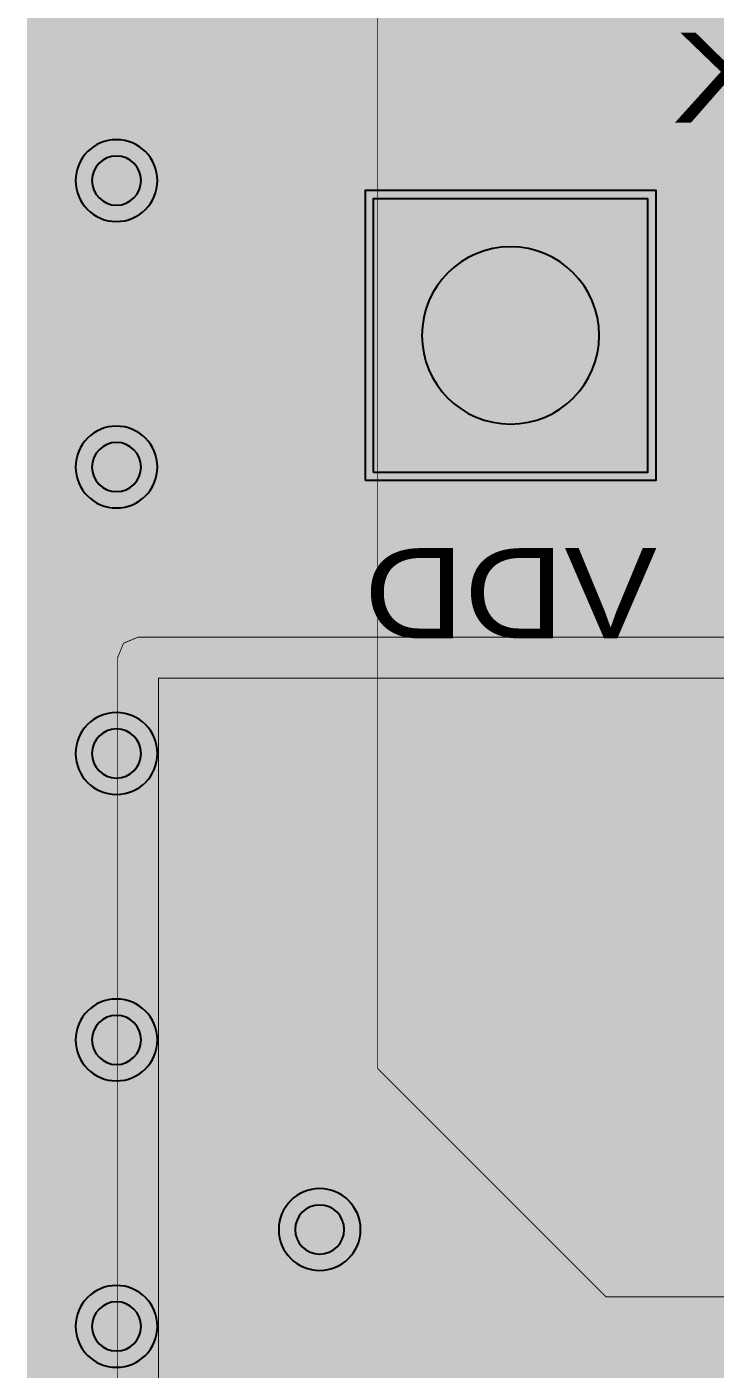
# Model space of a CAD drawing. Header units: millimetres. Extents: x -61 to 56, y -72 to 70.
# Drawn here: x -49.67 to -45.4, y -26.32 to -17.98 of the extents above; entities that cross this region are included whole.
import ezdxf
from ezdxf.enums import TextEntityAlignment as Align

# ---------------------------------------------------------------- set-up
doc = ezdxf.new("R2010")
doc.units = ezdxf.units.MM
doc.header["$MEASUREMENT"] = 0
for name, color, linetype, true_color in [('02GND', 7, 'Continuous', 0x999966), ('03POWER', 7, 'Continuous', 0x008000), ('Bottom-Layer', 7, 'Continuous', 0x0000ff), ('Bottom-Paste-Mask-Layer', 7, 'Continuous', 0x800000), ('Bottom-Silkscreen-Layer', 7, 'Continuous', 0x66cc33), ('Bottom-Solder-Mask-Layer', 7, 'Continuous', 0xaa00ff), ('Document-Layer', 7, 'Continuous', 0xffffff), ('Hole-Layer', 7, 'Continuous', 0x222222), ('Multi-Layer', 7, 'Continuous', 0xc0c0c0), ('Top-Layer', 7, 'Continuous', 0xff0000), ('Top-Paste-Mask-Layer', 7, 'Continuous', 0x808080), ('Top-Silkscreen-Layer', 7, 'Continuous', 0xffcc00), ('Top-Solder-Mask-Layer', 7, 'Continuous', 0x800080)]:
    doc.layers.add(name, color=color, linetype=linetype, true_color=true_color)
doc.styles.get("Standard").update_dxf_attribs({"font": 'arial.ttf'})

msp = doc.modelspace()

# ---------------------------------------------------------------- hatches: boundary and pattern name
at = {"layer": '02GND'}
for points in [[(-49.642, 52.1533), (49.642, 52.1533), (49.642, -62.142), (-49.642, -62.142)], [(-45.8151, -21.1082), (-45.636, -21.0602), (-45.5049, -20.9291), (-45.457, -20.75), (-45.457, -19.05), (-45.5049, -18.871), (-45.636, -18.7399), (-45.8151, -18.6919), (-47.5151, -18.6919), (-47.6942, -18.7399), (-47.8253, -18.871), (-47.8732, -19.05), (-47.8732, -20.75), (-47.8253, -20.9291), (-47.6942, -21.0602), (-47.5151, -21.1082)], [(-48.4622, -25.4501), (-48.3802, -25.7561), (-48.1562, -25.9802), (-47.8501, -26.0622), (-47.544, -25.9802), (-47.32, -25.7561), (-47.238, -25.4501), (-47.32, -25.144), (-47.544, -24.9199), (-47.8501, -24.8379), (-48.1562, -24.9199), (-48.3802, -25.144)]]:
    msp.add_hatch(color=256, dxfattribs=at).paths.add_polyline_path(points)
at = {"layer": '03POWER'}
for points in [[(48.499, -56.0416), (48.5811, -56.3479), (48.8055, -56.572), (49.112, -56.6537), (49.4182, -56.5711), (49.642, -56.3464), (49.642, -62.142), (44.1922, -62.142), (44.3927, -61.9566), (44.4927, -61.7025), (44.4722, -61.4302), (45.1891, -61.7036), (45.9498, -61.8043), (46.7131, -61.7268), (47.438, -61.4754), (48.0854, -61.0636), (48.6204, -60.5136), (49.0141, -59.855), (49.2453, -59.1234), (49.3016, -58.3582), (49.1799, -57.6006), (48.8867, -56.8916), (48.438, -56.2692), (47.8578, -55.7672), (47.1774, -55.4124), (46.4336, -55.2241), (45.6664, -55.2125), (44.9172, -55.378), (44.2264, -55.7119), (43.6312, -56.1961), (43.1637, -56.8045), (42.8491, -57.5043), (42.7044, -58.2579), (42.7374, -59.0244), (42.9463, -59.7627), (43.3198, -60.433), (43.8378, -60.999), (-43.3618, -60.999), (-43.6207, -61.0564), (-43.831, -61.218), (-43.9533, -61.4534), (-43.9644, -61.7184), (-43.8625, -61.9632), (-43.6666, -62.142), (-49.642, -62.142), (-49.642, -56.5819), (-49.4335, -56.7975), (-49.1476, -56.8882), (-48.8529, -56.8322), (-49.1622, -57.5412), (-49.2982, -58.3027), (-49.2534, -59.075), (-49.0303, -59.8157), (-48.6412, -60.4842), (-48.1072, -61.0439), (-47.4578, -61.4642), (-46.7284, -61.722), (-45.9591, -61.8032), (-45.1921, -61.7032), (-44.4692, -61.4277), (-43.8302, -60.9917), (-43.3101, -60.4191), (-42.9374, -59.7413), (-42.7325, -58.9953), (-42.7065, -58.2222), (-42.8611, -57.4642), (-43.1876, -56.763), (-43.6682, -56.1568), (-44.2766, -55.679), (-44.9793, -55.3557), (-45.738, -55.2047), (-46.511, -55.2341), (-47.256, -55.4425), (-47.9321, -55.8184), (-48.5023, -56.3411), (-48.4998, -56.3091), (-48.499, -56.2771), (-48.499, 51.315), (-19.4026, 51.315), (-19.6295, 51.1437), (-19.7546, 50.8885), (-19.7509, 50.6043), (-19.6192, 50.3524), (-19.388, 50.1871), (-19.6578, 49.9772), (-19.7729, 49.6553), (-19.6975, 49.3219), (-19.4552, 49.0809), (-19.6839, 48.8583), (-19.7695, 48.5508), (-19.6886, 48.242), (-19.4633, 48.0159), (-19.1548, 47.934), (-18.847, 48.0185), (-18.6236, 48.2465), (-18.5453, 48.5559), (-18.6335, 48.8627), (-18.8641, 49.0834), (-18.625, 49.3243), (-18.5509, 49.6555), (-18.6646, 49.9752), (-18.9312, 50.1853), (-18.6981, 50.3494), (-18.5646, 50.6015), (-18.5597, 50.8866), (-18.6846, 51.143), (-18.9121, 51.315), (48.4255, 51.315), (48.499, 51.2415)], [(-38.8026, 15.5019), (-38.4917, 15.3935), (-38.1696, 15.4619), (-37.9295, 15.6873), (-37.8409, 16.0045), (-37.9295, 16.3216), (-38.1696, 16.547), (-38.4917, 16.6154), (-38.8026, 16.507), (-38.8026, 28.7159), (-36.1733, 31.3452), (-36.0133, 31.0733), (-35.7392, 30.9172), (-35.4237, 30.9182), (-35.1507, 31.0763), (-34.9926, 31.3494), (-34.9915, 31.6649), (-35.1477, 31.939), (-35.4196, 32.0989), (-33.8801, 33.6385), (-33.8024, 33.7547), (-33.7752, 33.8917), (-33.7752, 38.4311), (-33.8024, 38.5682), (-33.8801, 38.6844), (-34.1138, 38.9181), (-33.8656, 39.1631), (-33.7915, 39.5038), (-33.9154, 39.8297), (-34.1972, 40.0351), (-34.5455, 40.0533), (-34.8471, 39.8784), (-35.0043, 39.5671), (-34.966, 39.2205), (-38.9178, 39.2205), (-38.8725, 39.5154), (-38.9719, 39.7967), (-39.1926, 39.9976), (-39.4819, 40.0704), (-39.7713, 39.9976), (-39.992, 39.7967), (-40.0914, 39.5154), (-40.046, 39.2205), (-43.9978, 39.2205), (-43.9525, 39.5154), (-44.0519, 39.7967), (-44.2726, 39.9976), (-44.5619, 40.0704), (-44.8513, 39.9976), (-45.072, 39.7967), (-45.1714, 39.5154), (-45.126, 39.2205), (-46.2827, 39.2205), (-46.4198, 39.1932), (-46.536, 39.1156), (-47.743, 37.9086), (-47.8207, 37.7924), (-47.8479, 37.6553), (-47.8479, -24.4506), (-47.8207, -24.5876), (-47.743, -24.7038), (-46.3262, -26.1206), (-46.21, -26.1983), (-46.073, -26.2255), (-40.6033, -26.2255), (-40.4663, -26.1983), (-40.3501, -26.1206), (-38.9075, -24.6781), (-38.8299, -24.5619), (-38.8026, -24.4248), (-38.8026, -21.0836), (-38.4195, -20.9336), (-38.109, -20.6638), (-37.907, -20.3054), (-37.8369, -19.9), (-37.907, -19.4947), (-38.109, -19.1363), (-38.4195, -18.8665), (-38.8026, -18.7165)], [(-47.3882, -24.4085), (-47.3882, -21.1082), (-45.8151, -21.1082), (-45.636, -21.0602), (-45.5049, -20.9291), (-45.457, -20.75), (-45.457, -19.05), (-45.5049, -18.871), (-45.636, -18.7399), (-45.8151, -18.6919), (-47.3882, -18.6919), (-47.3882, 37.6132), (-46.2406, 38.7608), (-34.6066, 38.7608), (-34.2349, 38.3891), (-34.2349, 34.9671), (-34.5788, 34.9642), (-34.8669, 34.7764), (-35.0082, 34.4629), (-34.9582, 34.1226), (-34.7326, 33.8631), (-34.4027, 33.7661), (-38.8698, 29.2989), (-38.9474, 29.5965), (-39.1599, 29.8188), (-39.4537, 29.9097), (-39.7546, 29.8463), (-39.9867, 29.6445), (-40.0914, 29.3554), (-40.0423, 29.0518), (-39.8518, 28.8104), (-39.5679, 28.6921), (-39.2624, 28.7268), (-39.2624, 9.5496), (-39.5537, 9.5861), (-39.8286, 9.4827), (-40.0237, 9.2632), (-40.0941, 8.9782), (-40.0237, 8.6931), (-39.8286, 8.4736), (-39.5537, 8.3702), (-39.2624, 8.4068), (-39.2624, 4.4696), (-39.5537, 4.5061), (-39.8286, 4.4027), (-40.0237, 4.1832), (-40.0941, 3.8981), (-40.0237, 3.6131), (-39.8286, 3.3936), (-39.5537, 3.2902), (-39.2624, 3.3267), (-39.2624, -0.6105), (-39.5537, -0.5739), (-39.8286, -0.6773), (-40.0237, -0.8968), (-40.0941, -1.1819), (-40.0237, -1.4669), (-39.8286, -1.6864), (-39.5537, -1.7898), (-39.2624, -1.7533), (-39.2624, -5.8014), (-39.5754, -5.6734), (-39.9085, -5.7312), (-40.1602, -5.957), (-40.2536, -6.282), (-40.1602, -6.607), (-39.9085, -6.8328), (-39.5754, -6.8906), (-39.2624, -6.7626), (-39.2624, -8.2048), (-39.5756, -8.0728), (-39.911, -8.1283), (-40.1651, -8.3541), (-40.2595, -8.6807), (-40.1651, -9.0073), (-39.911, -9.2332), (-39.5756, -9.2886), (-39.2624, -9.1566), (-39.2624, -10.7705), (-39.5867, -10.7388), (-39.8814, -10.878), (-40.0628, -11.1488), (-40.0796, -11.4743), (-40.5361, -11.2548), (-41.0388, -11.1933), (-41.5348, -11.2963), (-41.9714, -11.553), (-42.3027, -11.9361), (-42.4936, -12.4053), (-42.5239, -12.9109), (-42.3904, -13.3996), (-42.1073, -13.8195), (-41.7044, -14.1265), (-41.2243, -14.288), (-40.7178, -14.287), (-40.2383, -14.1236), (-39.8367, -13.815), (-39.5552, -13.3939), (-39.4236, -12.9048), (-39.4559, -12.3993), (-39.6487, -11.9309), (-39.4541, -11.9534), (-39.2624, -11.9133), (-39.2624, -15.8505), (-39.369, -15.8203), (-39.4794, -15.8098), (-39.7141, -15.3333), (-40.0952, -14.9633), (-40.5785, -14.7429), (-41.1077, -14.6976), (-41.6214, -14.8326), (-42.0598, -15.1324), (-42.3721, -15.562), (-42.522, -16.0716), (-42.492, -16.6019), (-42.2855, -17.0913), (-41.9267, -17.4829), (-41.4572, -17.7313), (-40.9316, -17.8075), (-40.4109, -17.7028), (-39.9556, -17.4292), (-39.6187, -17.0186), (-39.4386, -17.0325), (-39.2624, -16.9933), (-39.2624, -18.7116), (-39.6541, -18.8566), (-39.973, -19.1264), (-40.181, -19.4886), (-40.2532, -19.9), (-40.181, -20.3115), (-39.973, -20.6737), (-39.6541, -20.9435), (-39.2624, -21.0885), (-39.2624, -24.3827), (-39.6189, -24.7393), (-39.5193, -24.2223), (-39.5975, -23.7016), (-39.8447, -23.2367), (-40.2326, -22.8807), (-40.717, -22.6742), (-41.2424, -22.6408), (-41.749, -22.7844), (-42.1789, -23.0884), (-42.4829, -23.5183), (-42.6264, -24.0248), (-42.593, -24.5503), (-42.3865, -25.0346), (-42.0305, -25.4225), (-41.5656, -25.6697), (-41.045, -25.748), (-40.528, -25.6484), (-40.6454, -25.7658), (-46.0309, -25.7658)]]:
    msp.add_hatch(color=256, dxfattribs=at).paths.add_polyline_path(points)
at = {"layer": 'Bottom-Layer'}
for points in [[(-49.642, -62.142), (-49.642, 52.1533), (49.642, 52.1533), (49.642, -62.142)], [(-48.3582, -25.1087), (-48.4614, -25.4189), (-48.3903, -25.7379), (-48.1651, -25.9749), (-47.8501, -26.0622), (-47.5351, -25.9749), (-47.3099, -25.7379), (-47.2387, -25.4189), (-47.342, -25.1087), (-47.342, -21.3105), (-47.1396, -21.1082), (-45.8151, -21.1082), (-45.636, -21.0602), (-45.5049, -20.9291), (-45.457, -20.75), (-45.457, -19.05), (-45.5049, -18.871), (-45.636, -18.7399), (-45.8151, -18.6919), (-47.5151, -18.6919), (-47.6942, -18.7399), (-47.8253, -18.871), (-47.8732, -19.05), (-47.8732, -20.4046), (-48.2094, -20.7407), (-48.3196, -20.9056), (-48.3582, -21.1)], [(-47.5151, -20.75), (-47.5151, -19.05), (-45.8151, -19.05), (-45.8151, -20.75)]]:
    msp.add_hatch(color=256, dxfattribs=at).paths.add_polyline_path(points)
at = {"layer": 'Bottom-Paste-Mask-Layer'}
msp.add_hatch(color=256, dxfattribs=at).paths.add_polyline_path([(-47.5151, -20.75), (-47.5151, -19.05), (-45.8151, -19.05), (-45.8151, -20.75)])
at = {"layer": 'Bottom-Solder-Mask-Layer'}
msp.add_hatch(color=256, dxfattribs=at).paths.add_polyline_path([(-47.5659, -20.8008), (-47.5659, -18.9992), (-45.7643, -18.9992), (-45.7643, -20.8008)])
at = {"layer": 'Document-Layer'}
msp.add_hatch(color=256, dxfattribs=at).paths.add_polyline_path([(-39.8271, -22.0271), (-48.8501, -22.0271), (-48.8501, -34.0231), (-39.7771, -34.0231), (-39.6671, -34.0866), (-39.6671, -34.2136), (-39.7771, -34.2771), (-48.9771, -34.2771), (-49.0669, -34.2399), (-49.1041, -34.1501), (-49.1041, -21.9001), (-49.0669, -21.8103), (-48.9771, -21.7731), (-39.8271, -21.7731), (-39.7171, -21.8366), (-39.7171, -21.9636)])
msp.add_hatch(color=256, dxfattribs=at).paths.add_polyline_path([(-39.8271, -22.0271), (-48.8501, -22.0271), (-48.8501, -34.0231), (-39.7771, -34.0231), (-39.6671, -34.0866), (-39.6671, -34.2136), (-39.7771, -34.2771), (-48.9771, -34.2771), (-49.0669, -34.2399), (-49.1041, -34.1501), (-49.1041, -21.9001), (-49.0669, -21.8103), (-48.9771, -21.7731), (-39.8271, -21.7731), (-39.7171, -21.8366), (-39.7171, -21.9636)])
at = {"layer": 'Hole-Layer'}
msp.add_hatch(color=256, dxfattribs=at).paths.add_polyline_path([(-47.2151, -19.9, 1), (-46.1151, -19.9, 1)])
at = {"layer": 'Multi-Layer'}
msp.add_hatch(color=256, dxfattribs=at).paths.add_polyline_path([(-47.5151, -20.75), (-47.5151, -19.05), (-45.8151, -19.05), (-45.8151, -20.75)])
msp.add_hatch(color=256, dxfattribs=at).paths.add_polyline_path([(-47.5151, -20.75), (-47.5151, -19.05), (-45.8151, -19.05), (-45.8151, -20.75)])
msp.add_hatch(color=256, dxfattribs=at).paths.add_polyline_path([(-47.5151, -20.75), (-47.5151, -19.05), (-45.8151, -19.05), (-45.8151, -20.75)])
at = {"layer": 'Top-Layer'}
for points in [[(-49.642, -62.142), (-49.642, 52.1533), (49.642, 52.1533), (49.642, -62.142)], [(-45.8151, -21.1082), (-45.636, -21.0602), (-45.5049, -20.9291), (-45.457, -20.75), (-45.457, -19.05), (-45.5049, -18.871), (-45.636, -18.7399), (-45.8151, -18.6919), (-47.5151, -18.6919), (-47.6942, -18.7399), (-47.8253, -18.871), (-47.8732, -19.05), (-47.8732, -20.75), (-47.8253, -20.9291), (-47.6942, -21.0602), (-47.5151, -21.1082)], [(-47.5151, -20.75), (-47.5151, -19.05), (-45.8151, -19.05), (-45.8151, -20.75)], [(-48.4622, -25.4501), (-48.3802, -25.7561), (-48.1562, -25.9802), (-47.8501, -26.0622), (-47.544, -25.9802), (-47.32, -25.7561), (-47.238, -25.4501), (-47.32, -25.144), (-47.544, -24.9199), (-47.8501, -24.8379), (-48.1562, -24.9199), (-48.3802, -25.144)]]:
    msp.add_hatch(color=256, dxfattribs=at).paths.add_polyline_path(points)
at = {"layer": 'Top-Paste-Mask-Layer'}
msp.add_hatch(color=256, dxfattribs=at).paths.add_polyline_path([(-47.5151, -20.75), (-47.5151, -19.05), (-45.8151, -19.05), (-45.8151, -20.75)])
at = {"layer": 'Top-Solder-Mask-Layer'}
msp.add_hatch(color=256, dxfattribs=at).paths.add_polyline_path([(-47.5659, -20.8008), (-47.5659, -18.9992), (-45.7643, -18.9992), (-45.7643, -20.8008)])

# ---------------------------------------------------------------- linework, layer by layer
at = {"layer": '02GND', "const_width": 0.0508}
for points in [[(-49.642, 52.1533), (49.642, 52.1533), (49.642, -62.142), (-49.642, -62.142)], [(-45.8151, -21.1082), (-45.636, -21.0602), (-45.5049, -20.9291), (-45.457, -20.75), (-45.457, -19.05), (-45.5049, -18.871), (-45.636, -18.7399), (-45.8151, -18.6919), (-47.5151, -18.6919), (-47.6942, -18.7399), (-47.8253, -18.871), (-47.8732, -19.05), (-47.8732, -20.75), (-47.8253, -20.9291), (-47.6942, -21.0602), (-47.5151, -21.1082)], [(-48.4622, -25.4501), (-48.3802, -25.7561), (-48.1562, -25.9802), (-47.8501, -26.0622), (-47.544, -25.9802), (-47.32, -25.7561), (-47.238, -25.4501), (-47.32, -25.144), (-47.544, -24.9199), (-47.8501, -24.8379), (-48.1562, -24.9199), (-48.3802, -25.144)]]:
    msp.add_lwpolyline(points, close=True, dxfattribs=at)
at = {"layer": '03POWER'}
for points, const_width in [([(-48.499, -56.2771), (-48.499, 51.315)], 0.0508), ([(-47.8479, 37.6553), (-47.8479, -24.4506), (-47.8207, -24.5876), (-47.743, -24.7038), (-46.3262, -26.1206), (-46.21, -26.1983), (-46.073, -26.2255), (-40.6033, -26.2255), (-40.4663, -26.1983), (-40.3501, -26.1206), (-38.9075, -24.6781), (-38.8299, -24.5619), (-38.8026, -24.4248), (-38.8026, -21.0836), (-38.4195, -20.9336), (-38.109, -20.6638), (-37.907, -20.3054), (-37.8369, -19.9), (-37.907, -19.4947), (-38.109, -19.1363), (-38.4195, -18.8665), (-38.8026, -18.7165), (-38.8026, 15.5019)], 0.0508), ([(-40.6454, -25.7658), (-46.0309, -25.7658), (-47.3882, -24.4085), (-47.3882, -21.1082), (-45.8151, -21.1082), (-45.636, -21.0602), (-45.5049, -20.9291), (-45.457, -20.75), (-45.457, -19.05), (-45.5049, -18.871), (-45.636, -18.7399), (-45.8151, -18.6919), (-47.3882, -18.6919), (-47.3882, 37.6132)], 0.0508), ([(-49.1111, -17.161), (-49.1111, -18.939)], 0.508), ([(-49.1111, -18.939), (-49.1111, -20.717)], 0.508), ([(-49.1111, -20.717), (-49.1111, -22.495)], 0.508), ([(-49.1111, -22.495), (-49.1111, -24.273)], 0.508), ([(-49.1111, -24.273), (-49.1111, -26.0511)], 0.508), ([(-49.1111, -26.0511), (-49.1111, -27.8291)], 0.508)]:
    msp.add_lwpolyline(points, dxfattribs=dict(at, const_width=const_width))
at = {"layer": '03POWER', "const_width": 0.00508}
msp.add_lwpolyline([(-40.6033, -25.8674), (-46.073, -25.8674), (-47.4898, -24.4506), (-47.4898, 37.6553), (-46.2827, 38.8624), (-34.5646, 38.8624), (-34.1333, 38.4311), (-34.1333, 33.8917), (-39.1608, 28.8643), (-39.1608, -24.4248)], close=True, dxfattribs=at)
at = {"layer": 'Bottom-Layer', "const_width": 0.0508}
for points in [[(-49.642, -62.142), (-49.642, 52.1533), (49.642, 52.1533), (49.642, -62.142)], [(-48.3582, -25.1087), (-48.4614, -25.4189), (-48.3903, -25.7379), (-48.1651, -25.9749), (-47.8501, -26.0622), (-47.5351, -25.9749), (-47.3099, -25.7379), (-47.2387, -25.4189), (-47.342, -25.1087), (-47.342, -21.3105), (-47.1396, -21.1082), (-45.8151, -21.1082), (-45.636, -21.0602), (-45.5049, -20.9291), (-45.457, -20.75), (-45.457, -19.05), (-45.5049, -18.871), (-45.636, -18.7399), (-45.8151, -18.6919), (-47.5151, -18.6919), (-47.6942, -18.7399), (-47.8253, -18.871), (-47.8732, -19.05), (-47.8732, -20.4046), (-48.2094, -20.7407), (-48.3196, -20.9056), (-48.3582, -21.1)]]:
    msp.add_lwpolyline(points, close=True, dxfattribs=at)
at = {"layer": 'Bottom-Layer'}
msp.add_lwpolyline([(-47.5151, -20.75), (-47.5151, -19.05), (-45.8151, -19.05), (-45.8151, -20.75)], close=True, dxfattribs=at)
at = {"layer": 'Bottom-Layer', "const_width": 0.3}
for points in [[(-46.6501, -19.9), (-47.8501, -21.1)], [(-47.8501, -21.1), (-47.8501, -25.4501)]]:
    msp.add_lwpolyline(points, dxfattribs=at)
at = {"layer": 'Bottom-Paste-Mask-Layer'}
msp.add_lwpolyline([(-47.5151, -20.75), (-47.5151, -19.05), (-45.8151, -19.05), (-45.8151, -20.75)], close=True, dxfattribs=at)
at = {"layer": 'Bottom-Solder-Mask-Layer'}
msp.add_lwpolyline([(-47.5659, -20.8008), (-47.5659, -18.9992), (-45.7643, -18.9992), (-45.7643, -20.8008)], close=True, dxfattribs=at)
at = {"layer": 'Document-Layer', "const_width": 0.00508}
msp.add_lwpolyline([(-39.8271, -22.0271), (-48.8501, -22.0271), (-48.8501, -34.0231), (-39.7771, -34.0231), (-39.6671, -34.0866), (-39.6671, -34.2136), (-39.7771, -34.2771), (-48.9771, -34.2771), (-49.0669, -34.2399), (-49.1041, -34.1501), (-49.1041, -21.9001), (-49.0669, -21.8103), (-48.9771, -21.7731), (-39.8271, -21.7731), (-39.7171, -21.8366), (-39.7171, -21.9636)], close=True, dxfattribs=at)
msp.add_lwpolyline([(-39.8271, -22.0271), (-48.8501, -22.0271), (-48.8501, -34.0231), (-39.7771, -34.0231), (-39.6671, -34.0866), (-39.6671, -34.2136), (-39.7771, -34.2771), (-48.9771, -34.2771), (-49.0669, -34.2399), (-49.1041, -34.1501), (-49.1041, -21.9001), (-49.0669, -21.8103), (-48.9771, -21.7731), (-39.8271, -21.7731), (-39.7171, -21.8366), (-39.7171, -21.9636)], close=True, dxfattribs=at)
at = {"layer": 'Hole-Layer'}
for points in [[(-49.2636, -18.939, 1), (-48.9586, -18.939, 1)], [(-47.2151, -19.9, 1), (-46.1151, -19.9, 1)], [(-49.2636, -20.717, 1), (-48.9586, -20.717, 1)], [(-49.2636, -22.495, 1), (-48.9586, -22.495, 1)], [(-49.2636, -24.273, 1), (-48.9586, -24.273, 1)], [(-49.2636, -26.0511, 1), (-48.9586, -26.0511, 1)]]:
    msp.add_lwpolyline(points, format="xyb", close=True, dxfattribs=at)
msp.add_lwpolyline([(-48.0025, -25.4501, 1), (-47.6977, -25.4501), (-47.6977, -25.4501, 1), (-48.0025, -25.4501)], format="xyb", dxfattribs=at)
at = {"layer": 'Multi-Layer'}
for points in [[(-49.3651, -18.939, 1), (-48.8571, -18.939, 1)], [(-49.3651, -20.717, 1), (-48.8571, -20.717, 1)], [(-49.3651, -22.495, 1), (-48.8571, -22.495, 1)], [(-49.3651, -24.273, 1), (-48.8571, -24.273, 1)], [(-48.1041, -25.4501, 1), (-47.5961, -25.4501, 1)], [(-49.3651, -26.0511, 1), (-48.8571, -26.0511, 1)]]:
    msp.add_lwpolyline(points, format="xyb", close=True, dxfattribs=at)
msp.add_lwpolyline([(-47.5151, -20.75), (-47.5151, -19.05), (-45.8151, -19.05), (-45.8151, -20.75)], close=True, dxfattribs=at)
msp.add_lwpolyline([(-47.5151, -20.75), (-47.5151, -19.05), (-45.8151, -19.05), (-45.8151, -20.75)], close=True, dxfattribs=at)
msp.add_lwpolyline([(-47.5151, -20.75), (-47.5151, -19.05), (-45.8151, -19.05), (-45.8151, -20.75)], close=True, dxfattribs=at)
at = {"layer": 'Top-Layer', "const_width": 0.0508}
for points in [[(-49.642, -62.142), (-49.642, 52.1533), (49.642, 52.1533), (49.642, -62.142)], [(-45.8151, -21.1082), (-45.636, -21.0602), (-45.5049, -20.9291), (-45.457, -20.75), (-45.457, -19.05), (-45.5049, -18.871), (-45.636, -18.7399), (-45.8151, -18.6919), (-47.5151, -18.6919), (-47.6942, -18.7399), (-47.8253, -18.871), (-47.8732, -19.05), (-47.8732, -20.75), (-47.8253, -20.9291), (-47.6942, -21.0602), (-47.5151, -21.1082)], [(-48.4622, -25.4501), (-48.3802, -25.7561), (-48.1562, -25.9802), (-47.8501, -26.0622), (-47.544, -25.9802), (-47.32, -25.7561), (-47.238, -25.4501), (-47.32, -25.144), (-47.544, -24.9199), (-47.8501, -24.8379), (-48.1562, -24.9199), (-48.3802, -25.144)]]:
    msp.add_lwpolyline(points, close=True, dxfattribs=at)
at = {"layer": 'Top-Layer'}
msp.add_lwpolyline([(-47.5151, -20.75), (-47.5151, -19.05), (-45.8151, -19.05), (-45.8151, -20.75)], close=True, dxfattribs=at)
at = {"layer": 'Top-Paste-Mask-Layer'}
msp.add_lwpolyline([(-47.5151, -20.75), (-47.5151, -19.05), (-45.8151, -19.05), (-45.8151, -20.75)], close=True, dxfattribs=at)
at = {"layer": 'Top-Silkscreen-Layer', "const_width": 0.254}
for points in [[(-48.8741, -10.5), (-48.8741, -18.5)], [(-48.8741, -10.5), (-48.8741, -18.5)], [(-39.6741, -18.5001), (-48.8741, -18.5)], [(-39.6741, -18.5001), (-48.8741, -18.5)], [(-47.9151, -18.6), (-32.6651, -18.6)], [(-47.9151, -21.2), (-47.9151, -18.6)], [(-47.9151, -18.6), (-32.6651, -18.6)], [(-47.9151, -21.2), (-47.9151, -18.6)], [(-45.3716, -18.63), (-45.3716, -21.17)], [(-45.3716, -18.63), (-45.3716, -21.17)], [(-32.6651, -21.2), (-47.9151, -21.2)], [(-32.6651, -21.2), (-47.9151, -21.2)], [(-39.7771, -21.8001), (-48.9771, -21.8001)], [(-48.9771, -21.8001), (-48.9771, -34.2001)], [(-39.7771, -21.8001), (-48.9771, -21.8001)], [(-48.9771, -21.8001), (-48.9771, -34.2001)]]:
    msp.add_lwpolyline(points, dxfattribs=at)
at = {"layer": 'Top-Solder-Mask-Layer'}
msp.add_lwpolyline([(-47.5659, -20.8008), (-47.5659, -18.9992), (-45.7643, -18.9992), (-45.7643, -20.8008)], close=True, dxfattribs=at)

# ---------------------------------------------------------------- texts
at = {"layer": 'Bottom-Silkscreen-Layer', "text_generation_flag": 2, "width": 1.1}
for s, p in [('SWCLK', (-44.1251, -18.3)), ('VDD', (-46.6651, -21.5))]:
    msp.add_text(s, height=0.56, dxfattribs=at).set_placement(p, align=Align.MIDDLE_CENTER)

doc.saveas('drawing.dxf')
